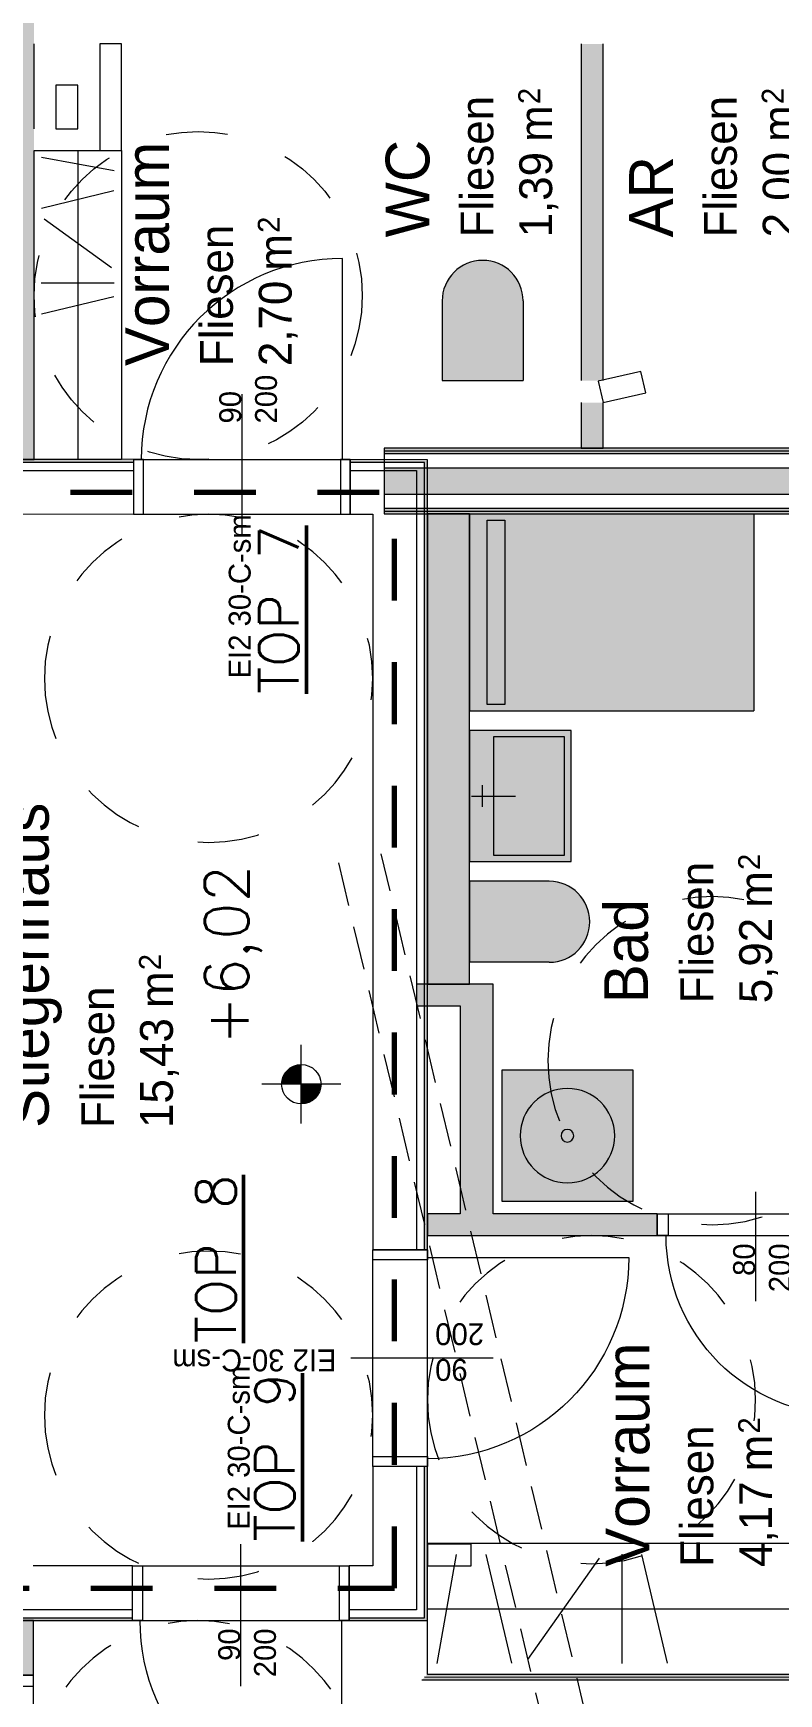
# Model space of a CAD drawing. Header units: metres. Extents: x -223175 to -223082, y -66 to 73.
# Drawn here: x -223163.38 to -223159.97, y 31.83 to 39.42 of the extents above; entities that cross this region are included whole.
import ezdxf
from ezdxf.enums import TextEntityAlignment as Align

# ---------------------------------------------------------------- set-up
doc = ezdxf.new("R2010")
doc.units = ezdxf.units.M
doc.header["$MEASUREMENT"] = 0
doc.linetypes.add('HIDDEN', pattern=[0.3, 0.2, -0.1])
doc.linetypes.add('Strichlinie', pattern=[0.564444, 0.282222, -0.282222])
for name, color, linetype in [('cs-aussenanlagen.cs', 7, 'Continuous'), ('cs-b1600.cs', 7, 'Continuous'), ('cs-brandschutz.cs', 7, 'Continuous'), ('cs-einrichtung allg.cs', 7, 'Continuous'), ('cs-einrichtung san.cs', 7, 'Continuous'), ('cs-hoehenkoten.cs', 7, 'Continuous'), ('cs-raumstempel.cs', 7, 'Continuous'), ('cs-top nr.cs', 7, 'Continuous'), ('cs-wand ntr.cs', 7, 'Continuous'), ('cs-wand tr.cs', 7, 'Continuous')]:
    doc.layers.add(name, color=color, linetype=linetype)

# ---------------------------------------------------------------- blocks, each defined once
blk = doc.blocks.new('AR_21_78', base_point=(-14431.0248, 223160.3198))
at = {"layer": 'cs-raumstempel.cs', "color": 7, "lineweight": 13}
for tag, height, p in [('ROOM_NAME', 0.2, (-14431.3667, 223160.6531)), ('stFloorCovering', 0.15, (-14431.3667, 223160.3111)), ('ROOM_AREA', 0.15, (-14431.3667, 223160.0425)), ('DUMMY_875', 0.15, (-14430.9857, 223160.0425)), ('DUMMY_876', 0.1, (-14430.7575, 223160.0471))]:
    blk.add_attdef(tag, text='', height=height, dxfattribs=at).set_placement(p, align=Align.TOP_LEFT)
blk = doc.blocks.new('WC_21_79', base_point=(-14431.0248, 223161.4323))
at = {"layer": 'cs-raumstempel.cs', "color": 7, "lineweight": 13}
for tag, height, p in [('ROOM_NAME', 0.2, (-14431.3667, 223161.7657)), ('stFloorCovering', 0.15, (-14431.3667, 223161.4236)), ('ROOM_AREA', 0.15, (-14431.3667, 223161.155)), ('DUMMY_875', 0.15, (-14430.9857, 223161.155)), ('DUMMY_876', 0.1, (-14430.7575, 223161.1596))]:
    blk.add_attdef(tag, text='', height=height, dxfattribs=at).set_placement(p, align=Align.TOP_LEFT)
blk = doc.blocks.new('Vorraum_21_80', base_point=(-14431.4327, 223162.6225))
at = {"layer": 'cs-raumstempel.cs', "color": 7, "lineweight": 13}
for tag, height, p in [('ROOM_NAME', 0.2, (-14431.9554, 223162.9559)), ('stFloorCovering', 0.15, (-14431.9554, 223162.6138)), ('ROOM_AREA', 0.15, (-14431.9554, 223162.3453)), ('DUMMY_875', 0.15, (-14431.5745, 223162.3453)), ('DUMMY_876', 0.1, (-14431.3463, 223162.3498))]:
    blk.add_attdef(tag, text='', height=height, dxfattribs=at).set_placement(p, align=Align.TOP_LEFT)
blk = doc.blocks.new('Stiegenhaus_21_107', base_point=(-14434.6891, 223163.1654))
at = {"layer": 'cs-raumstempel.cs', "color": 7, "lineweight": 13}
for tag, height, p in [('ROOM_NAME', 0.2, (-14435.4389, 223163.5053)), ('stFloorCovering', 0.15, (-14435.4389, 223163.1567)), ('ROOM_AREA', 0.15, (-14435.4389, 223162.8881)), ('DUMMY_875', 0.15, (-14434.9461, 223162.8881)), ('DUMMY_876', 0.1, (-14434.7178, 223162.8927))]:
    blk.add_attdef(tag, text='', height=height, dxfattribs=at).set_placement(p, align=Align.TOP_LEFT)
blk = doc.blocks.new('Bad_21_166', base_point=(-14434.5268, 223160.4273))
at = {"layer": 'cs-raumstempel.cs', "color": 7, "lineweight": 13}
for tag, height, p in [('ROOM_NAME', 0.2, (-14434.8687, 223160.7672)), ('stFloorCovering', 0.15, (-14434.8687, 223160.4186)), ('ROOM_AREA', 0.15, (-14434.8687, 223160.1501)), ('DUMMY_875', 0.15, (-14434.4877, 223160.1501)), ('DUMMY_876', 0.1, (-14434.2595, 223160.1546))]:
    blk.add_attdef(tag, text='', height=height, dxfattribs=at).set_placement(p, align=Align.TOP_LEFT)
blk = doc.blocks.new('Vorraum_21_167', base_point=(-14436.923, 223160.4273))
at = {"layer": 'cs-raumstempel.cs', "color": 7, "lineweight": 13}
for tag, height, p in [('ROOM_NAME', 0.2, (-14437.4458, 223160.7607)), ('stFloorCovering', 0.15, (-14437.4458, 223160.4186)), ('ROOM_AREA', 0.15, (-14437.4458, 223160.1501)), ('DUMMY_875', 0.15, (-14437.0648, 223160.1501)), ('DUMMY_876', 0.1, (-14436.8366, 223160.1546))]:
    blk.add_attdef(tag, text='', height=height, dxfattribs=at).set_placement(p, align=Align.TOP_LEFT)
blk = doc.blocks.new('sn-aa_wasching machine')
at = {"layer": 'cs-einrichtung san.cs', "linetype": 'Continuous', "lineweight": 0, "true_color": 0xffffff}
blk.add_hatch(color=7, dxfattribs=at).paths.add_polyline_path([(0, 0), (0.6, 0), (0.6, 0.6), (0, 0.6)])
at = {"layer": 'cs-einrichtung san.cs', "color": 251, "linetype": 'Continuous', "lineweight": 0, "true_color": 0x494949}
for p, q in [((0, 0.6), (0.6, 0.6)), ((0, 0), (0, 0.6)), ((0.6, 0.6), (0.6, 0)), ((0.6, 0), (0, 0))]:
    blk.add_line(p, q, dxfattribs=at)
for radius in [0.2158, 0.029]:
    blk.add_circle((0.3, 0.3), radius, dxfattribs=at)
blk = doc.blocks.new('Wand_334', base_point=(-14430.3821, 223160.8725))
at = {"layer": 'cs-wand ntr.cs', "linetype": 'Continuous', "lineweight": 0, "true_color": 0xfee4b1}
for points in [[(-14432.122, 223160.7725), (-14432.122, 223160.8725), (-14432.3313, 223160.8725), (-14432.3313, 223160.7725)], [(-14430.4821, 223160.7725), (-14430.4821, 223160.8725), (-14432.022, 223160.8725), (-14432.022, 223160.7725)]]:
    blk.add_hatch(color=41, dxfattribs=at).paths.add_polyline_path(points)
at = {"layer": 'cs-wand ntr.cs', "color": 7, "linetype": 'Continuous', "lineweight": 13, "flags": 128}
for points in [[(-14432.122, 223160.8725), (-14432.3313, 223160.8725)], [(-14432.3313, 223160.8725), (-14432.3313, 223160.7725)], [(-14430.4821, 223160.8725), (-14432.022, 223160.8725)], [(-14432.3313, 223160.7725), (-14432.122, 223160.7725)], [(-14432.022, 223160.7725), (-14430.4821, 223160.7725)]]:
    blk.add_lwpolyline(points, dxfattribs=at)
blk = doc.blocks.new('Wand_344', base_point=(-14418.3167, 223159.416))
at = {"layer": 'cs-aussenanlagen.cs', "color": 1, "linetype": 'Continuous', "lineweight": 0, "flags": 128}
for points in [[(-14418.3167, 223159.416), (-14418.3167, 223159.216)], [(-14418.2167, 223159.416), (-14418.3167, 223159.416)], [(-14418.2167, 223159.216), (-14418.2167, 223159.416)], [(-14418.3167, 223159.216), (-14418.2167, 223159.216)]]:
    blk.add_lwpolyline(points, dxfattribs=at)
blk = doc.blocks.new('Wand_345', base_point=(-14432.6313, 223161.7725))
at = {"layer": 'cs-wand tr.cs', "linetype": 'Continuous', "lineweight": 0, "true_color": 0xe3e3e3}
for points in [[(-14432.6313, 223161.7725), (-14432.6313, 223159.3971), (-14432.6183, 223159.4101), (-14432.6183, 223161.7725)], [(-14432.6183, 223161.7725), (-14432.6183, 223159.4101), (-14432.6053, 223159.4231), (-14432.6053, 223161.7725)], [(-14432.3443, 223159.6841), (-14432.3443, 223161.7725), (-14432.3573, 223161.7725), (-14432.3573, 223159.6711)], [(-14432.3313, 223159.6971), (-14432.3313, 223161.7725), (-14432.3443, 223161.7725), (-14432.3443, 223159.6841)]]:
    blk.add_hatch(color=254, dxfattribs=at).paths.add_polyline_path(points)
at = {"layer": 'cs-wand tr.cs', "linetype": 'Continuous', "lineweight": 0, "true_color": 0xdbd4bc}
blk.add_hatch(color=254, dxfattribs=at).paths.add_polyline_path([(-14432.5413, 223161.7725), (-14432.5413, 223159.4871), (-14432.4213, 223159.6071), (-14432.4213, 223161.7725)])
at = {"layer": 'cs-wand tr.cs', "color": 7, "linetype": 'Continuous', "lineweight": 0}
for p, q in [((-14432.6183, 223161.7725), (-14432.6183, 223159.4101)), ((-14432.6053, 223161.7725), (-14432.6053, 223159.4231)), ((-14432.3573, 223159.6711), (-14432.3573, 223161.7725)), ((-14432.3443, 223159.6841), (-14432.3443, 223161.7725))]:
    blk.add_line(p, q, dxfattribs=at)
at = {"layer": 'cs-wand tr.cs', "color": 7, "linetype": 'Continuous', "lineweight": 13}
for p, q in [((-14432.5413, 223161.7725), (-14432.5413, 223159.4871)), ((-14432.4213, 223161.7725), (-14432.4213, 223159.6071))]:
    blk.add_line(p, q, dxfattribs=at)
at = {"layer": 'cs-wand tr.cs', "color": 7, "linetype": 'Continuous', "lineweight": 0, "flags": 128}
for points in [[(-14432.6313, 223161.7725), (-14432.6313, 223159.3971)], [(-14432.6183, 223161.7725), (-14432.6313, 223161.7725)], [(-14432.6053, 223161.7725), (-14432.6183, 223161.7725)], [(-14432.5413, 223161.7725), (-14432.6053, 223161.7725)], [(-14432.3573, 223161.7725), (-14432.4213, 223161.7725)], [(-14432.3443, 223161.7725), (-14432.3573, 223161.7725)], [(-14432.3313, 223161.7725), (-14432.3443, 223161.7725)], [(-14432.3313, 223159.6971), (-14432.3313, 223161.7725)]]:
    blk.add_lwpolyline(points, dxfattribs=at)
at = {"layer": 'cs-wand tr.cs', "color": 7, "linetype": 'Continuous', "lineweight": 13, "flags": 128}
blk.add_lwpolyline([(-14432.4213, 223161.7725), (-14432.5413, 223161.7725)], dxfattribs=at)
blk = doc.blocks.new('Blockfutter 21_9')
at = {"layer": 'cs-wand ntr.cs', "color": 7, "linetype": 'Continuous', "lineweight": 13}
for p, q in [((0.41, 0), (0.41, 0.82)), ((-0.45, 0), (0.45, 0)), ((-0.4, 0), (-0.45, 0)), ((-0.45, 0), (-0.45, -0.1)), ((-0.45, 0), (-0.45, -0.1)), ((-0.45, 0), (-0.45, -0.1)), ((-0.4, -0.1), (-0.4, 0)), ((0.45, 0), (0.4, 0)), ((0.4, 0), (0.4, -0.1)), ((0.45, -0.1), (0.45, 0)), ((0.45, 0), (0.45, -0.1)), ((0.45, 0), (0.45, -0.1)), ((-0.45, -0.1), (0.45, -0.1)), ((-0.45, -0.1), (-0.4, -0.1)), ((0.4, -0.1), (0.45, -0.1))]:
    blk.add_line(p, q, dxfattribs=at)
blk.add_arc((0.41, 0), 0.82, 90, 180, dxfattribs=at)
blk = doc.blocks.new('T Marker 21_2')
at = {"layer": 'cs-wand ntr.cs', "color": 7, "linetype": 'Continuous', "lineweight": 0}
blk.add_line((0, -0.4), (0, 0.1), dxfattribs=at)
at = {"layer": 'cs-wand ntr.cs', "color": 7, "lineweight": 13}
for tag, p in [('DUMMY_272', (0.0264, -0.2842)), ('DUMMY_273', (0.19, -0.3588))]:
    blk.add_attdef(tag, text='', height=0.1, rotation=90, dxfattribs=at).set_placement(p, align=Align.BOTTOM_LEFT)
blk = doc.blocks.new('Wand_374', base_point=(-14437.6918, 223163.475))
at = {"layer": 'cs-wand ntr.cs', "linetype": 'Continuous', "lineweight": 0, "true_color": 0xfee4b1}
for points in [[(-14438.8418, 223163.475), (-14438.9941, 223163.475), (-14438.9941, 223163.375), (-14438.8418, 223163.375)], [(-14437.9418, 223163.375), (-14437.6918, 223163.375), (-14437.6918, 223163.475), (-14437.9418, 223163.475)]]:
    blk.add_hatch(color=41, dxfattribs=at).paths.add_polyline_path(points)
at = {"layer": 'cs-wand ntr.cs', "color": 7, "linetype": 'Continuous', "lineweight": 13}
for p, q in [((-14438.8418, 223163.475), (-14438.8418, 223163.375)), ((-14437.9418, 223163.475), (-14437.9418, 223163.375))]:
    blk.add_line(p, q, dxfattribs=at)
at = {"layer": 'cs-wand ntr.cs', "color": 7, "linetype": 'Continuous', "lineweight": 13, "flags": 128}
for points in [[(-14438.8418, 223163.475), (-14438.9941, 223163.475)], [(-14438.9941, 223163.475), (-14438.9941, 223163.375)], [(-14437.6918, 223163.475), (-14437.9418, 223163.475)], [(-14437.6918, 223163.375), (-14437.6918, 223163.475)], [(-14438.9941, 223163.375), (-14438.8418, 223163.375)], [(-14437.9418, 223163.375), (-14437.6918, 223163.375)]]:
    blk.add_lwpolyline(points, dxfattribs=at)
at = {"layer": 'cs-wand ntr.cs', "color": 7, "linetype": 'Continuous', "lineweight": 13}
blk.add_blockref('Blockfutter 21_9', (-14438.3918, 223163.475), dxfattribs=at)
ref = blk.add_blockref('T Marker 21_2', (-14438.3918, 223163.375), dxfattribs=dict(at, rotation=180))
ref.add_attrib('DUMMY_272', '80', dxfattribs={"color": 7, "lineweight": 13, "height": 0.1, "rotation": 90}).set_placement((-14438.3655, 223163.6401), align=Align.BOTTOM_LEFT)
ref.add_attrib('DUMMY_273', '200', dxfattribs={"color": 7, "lineweight": 13, "height": 0.1, "rotation": 90}).set_placement((-14438.2018, 223163.6401), align=Align.BOTTOM_LEFT)
blk = doc.blocks.new('Wand_457', base_point=(-14438.2013, 223173.6314))
at = {"layer": 'cs-aussenanlagen.cs', "color": 1, "linetype": 'HIDDEN', "lineweight": 0, "flags": 128}
for points in [[(-14433.9871, 223174.8381), (-14438.4013, 223173.7895)], [(-14438.2013, 223173.6314), (-14433.9454, 223174.6424)]]:
    blk.add_lwpolyline(points, dxfattribs=at)
blk = doc.blocks.new('Wand_463', base_point=(-14436.785, 223174.1682))
at = {"layer": 'cs-aussenanlagen.cs', "color": 1, "linetype": 'Continuous', "lineweight": 0, "flags": 128}
for points in [[(-14436.6875, 223174.1903), (-14436.785, 223174.1682)], [(-14436.785, 223174.1682), (-14436.7407, 223173.9731)], [(-14436.6432, 223173.9953), (-14436.6875, 223174.1903)], [(-14436.7407, 223173.9731), (-14436.6432, 223173.9953)]]:
    blk.add_lwpolyline(points, dxfattribs=at)
blk = doc.blocks.new('Wand_465', base_point=(-14438.4003, 223173.5314))
at = {"layer": 'cs-aussenanlagen.cs', "color": 1, "linetype": 'Continuous', "lineweight": 0, "flags": 128}
for points in [[(-14438.2003, 223173.6314), (-14438.4003, 223173.6314)], [(-14438.4003, 223173.6314), (-14438.4003, 223173.5314)], [(-14438.2003, 223173.5314), (-14438.2003, 223173.6314)], [(-14438.4003, 223173.5314), (-14438.2003, 223173.5314)]]:
    blk.add_lwpolyline(points, dxfattribs=at)
blk = doc.blocks.new('Blockfutter 21_11')
at = {"layer": 'cs-wand ntr.cs', "color": 7, "linetype": 'Continuous', "lineweight": 13}
for p, q in [((0.41, 0), (0.41, 0.82)), ((-0.45, 0), (0.45, 0)), ((-0.4, 0), (-0.45, 0)), ((-0.45, 0), (-0.45, -0.1)), ((-0.45, -0.1), (-0.45, 0)), ((-0.45, -0.1), (-0.45, 0)), ((-0.4, -0.1), (-0.4, 0)), ((0.45, 0), (0.4, 0)), ((0.4, 0), (0.4, -0.1)), ((0.45, -0.1), (0.45, 0)), ((0.45, -0.1), (0.45, 0)), ((0.45, -0.1), (0.45, 0)), ((-0.45, -0.1), (0.45, -0.1)), ((-0.45, -0.1), (-0.4, -0.1)), ((0.4, -0.1), (0.45, -0.1))]:
    blk.add_line(p, q, dxfattribs=at)
blk.add_arc((0.41, 0), 0.82, 90, 180, dxfattribs=at)
blk = doc.blocks.new('Wand_482', base_point=(-14435.8313, 223161.5743))
at = {"layer": 'cs-wand ntr.cs', "linetype": 'Continuous', "lineweight": 0, "true_color": 0xfee4b1}
for points in [[(-14435.9313, 223161.5743), (-14435.9313, 223160.5243), (-14435.8313, 223160.5243), (-14435.8313, 223161.5743)], [(-14435.9313, 223159.4978), (-14435.8313, 223159.4978), (-14435.8313, 223159.6243), (-14435.9313, 223159.6243)]]:
    blk.add_hatch(color=41, dxfattribs=at).paths.add_polyline_path(points)
at = {"layer": 'cs-wand ntr.cs', "color": 7, "linetype": 'Continuous', "lineweight": 13}
for p, q in [((-14435.8313, 223160.5243), (-14435.9313, 223160.5243)), ((-14435.8313, 223159.6243), (-14435.9313, 223159.6243))]:
    blk.add_line(p, q, dxfattribs=at)
at = {"layer": 'cs-wand ntr.cs', "color": 7, "linetype": 'Continuous', "lineweight": 13, "flags": 128}
for points in [[(-14435.9313, 223161.5743), (-14435.9313, 223160.5243)], [(-14435.8313, 223161.5743), (-14435.9313, 223161.5743)], [(-14435.8313, 223161.425), (-14435.8313, 223161.5743)], [(-14435.8313, 223160.5243), (-14435.8313, 223161.275)], [(-14435.9313, 223159.6243), (-14435.9313, 223159.4978)], [(-14435.8313, 223159.4978), (-14435.8313, 223159.6243)]]:
    blk.add_lwpolyline(points, dxfattribs=at)
at = {"layer": 'cs-wand ntr.cs', "color": 7, "linetype": 'Continuous', "lineweight": 13, "xscale": -1, "rotation": 90}
blk.add_blockref('Blockfutter 21_11', (-14435.9313, 223160.0743), dxfattribs=at)
at = {"layer": 'cs-wand ntr.cs', "color": 7, "linetype": 'Continuous', "lineweight": 13, "rotation": 270}
blk.add_blockref('T Marker 21_2', (-14435.8313, 223160.0743), dxfattribs=at).add_auto_attribs({'DUMMY_272': '80', 'DUMMY_273': '200'})
blk = doc.blocks.new('Wand_486', base_point=(-14434.8813, 223161.425))
at = {"layer": 'cs-wand ntr.cs', "linetype": 'Continuous', "lineweight": 0, "true_color": 0xfee4b1}
blk.add_hatch(color=41, dxfattribs=at).paths.add_polyline_path([(-14434.8813, 223161.425), (-14435.8313, 223161.425), (-14435.8313, 223161.275), (-14434.7813, 223161.275)])
at = {"layer": 'cs-wand ntr.cs', "color": 7, "linetype": 'Continuous', "lineweight": 13, "flags": 128}
for points in [[(-14434.8813, 223161.425), (-14435.8313, 223161.425)], [(-14435.8313, 223161.275), (-14434.7813, 223161.275)]]:
    blk.add_lwpolyline(points, dxfattribs=at)
blk = doc.blocks.new('Wand_526', base_point=(-14429.1844, 223163.4725))
at = {"layer": 'cs-wand ntr.cs', "linetype": 'Continuous', "lineweight": 0, "true_color": 0xfee4b1}
blk.add_hatch(color=41, dxfattribs=at).paths.add_polyline_path([(-14429.1844, 223163.4725), (-14432.3827, 223163.4725), (-14432.3827, 223163.3725), (-14429.0844, 223163.3725)])
at = {"layer": 'cs-wand ntr.cs', "color": 7, "linetype": 'Continuous', "lineweight": 13, "flags": 128}
for points in [[(-14429.1844, 223163.4725), (-14432.3827, 223163.4725)], [(-14432.3827, 223163.4725), (-14432.3827, 223163.3725)], [(-14432.3827, 223163.3725), (-14430.9702, 223163.3725)], [(-14430.8702, 223163.3725), (-14430.4821, 223163.3725)], [(-14430.3821, 223163.3725), (-14429.0844, 223163.3725)]]:
    blk.add_lwpolyline(points, dxfattribs=at)
blk = doc.blocks.new('sn-aa_wardrobe_120-60_5')
at = {"layer": 'cs-einrichtung allg.cs', "color": 251, "linetype": 'Continuous', "lineweight": 0, "true_color": 0x494949}
for p, q in [((1.4125, 0.4), (0, 0.4)), ((0, 0.4), (0, 0)), ((1.4125, 0), (1.4125, 0.4)), ((0.0303, 0.3658), (0.0904, 0.0342)), ((0.2623, 0.3651), (0.1823, 0.0349)), ((0.3117, 0.3542), (0.5351, 0.0458)), ((0.6051, 0.3667), (0.6051, 0.0333)), ((0.7462, 0.3651), (0.6663, 0.0349)), ((0, 0.2), (1.4125, 0.2)), ((0, 0), (1.4125, 0))]:
    blk.add_line(p, q, dxfattribs=at)
blk = doc.blocks.new('sn-aa_cupboard_60_60_45')
at = {"layer": 'cs-einrichtung allg.cs', "color": 251, "linetype": 'Continuous', "lineweight": 0, "true_color": 0x494949}
for p, q in [((0.1, 0.4881), (0, 0.4881)), ((0, 0.4881), (0, 0)), ((0.1, 0), (0.1, 0.4881)), ((0, 0), (0.1, 0))]:
    blk.add_line(p, q, dxfattribs=at)
blk = doc.blocks.new('sn-aa_wardrobe_120-60_10')
at = {"layer": 'cs-einrichtung allg.cs', "color": 251, "linetype": 'Continuous', "lineweight": 0, "true_color": 0x494949}
for p, q in [((2.0772, 0.601), (0, 0.601)), ((0, 0.601), (0, 0)), ((0.0446, 0.5496), (0.1329, 0.0514)), ((0.3857, 0.5486), (0.2681, 0.0524)), ((0.4583, 0.5322), (0.7869, 0.0688)), ((0.8898, 0.5509), (0.8898, 0.0501)), ((1.0974, 0.5486), (0.9798, 0.0524)), ((2.0772, 0), (2.0772, 0.601)), ((0, 0.3005), (2.0772, 0.3005)), ((0, 0), (2.0772, 0))]:
    blk.add_line(p, q, dxfattribs=at)
blk = doc.blocks.new('Höhenbemaßung_26', base_point=(-14435.2392, 223162.151))
at = {"layer": 'cs-hoehenkoten.cs', "linetype": 'Continuous', "lineweight": 0}
for points in [[(-14435.2392, 223162.151), (-14435.1492, 223162.151), (-14435.156, 223162.1854), (-14435.1756, 223162.2146), (-14435.2048, 223162.2341), (-14435.2392, 223162.241)], [(-14435.2392, 223162.151), (-14435.3292, 223162.151), (-14435.3223, 223162.1165), (-14435.3028, 223162.0873), (-14435.2736, 223162.0678), (-14435.2392, 223162.061)]]:
    blk.add_hatch(color=7, dxfattribs=at).paths.add_polyline_path(points)
at = {"layer": 'cs-hoehenkoten.cs', "color": 7, "linetype": 'Continuous', "lineweight": 0}
for p, q in [((-14435.2392, 223161.971), (-14435.2392, 223162.331)), ((-14435.4192, 223162.151), (-14435.0592, 223162.151))]:
    blk.add_line(p, q, dxfattribs=at)
blk.add_circle((-14435.2392, 223162.151), 0.09, dxfattribs=at)
at = {"layer": 'cs-hoehenkoten.cs', "color": 7, "lineweight": 0, "insert": (-14435.0592, 223162.331), "char_height": 0.2, "attachment_point": 7}
blk.add_mtext('\\A1;{\\pql;\\Ftxt.shx;+6,02}', dxfattribs=at)
blk = doc.blocks.new('Blockfutter 21_21')
at = {"layer": 'cs-wand tr.cs', "color": 7, "linetype": 'Continuous', "lineweight": 0}
for p, q in [((0.46, 0), (0.46, 0.92)), ((-0.495, 0), (0.495, 0)), ((-0.45, 0), (-0.495, 0)), ((-0.495, 0), (-0.495, -0.25)), ((-0.495, 0), (-0.495, -0.013)), ((-0.495, 0), (-0.495, -0.013)), ((-0.45, -0.25), (-0.45, 0)), ((0.495, 0), (0.45, 0)), ((0.45, 0), (0.45, -0.25)), ((0.495, -0.25), (0.495, 0)), ((0.495, 0), (0.495, -0.013)), ((0.495, 0), (0.495, -0.013)), ((-0.495, -0.013), (-0.495, -0.05)), ((-0.495, -0.013), (-0.495, -0.05)), ((-0.495, -0.05), (-0.495, -0.25)), ((-0.495, -0.05), (-0.495, -0.25)), ((0.495, -0.013), (0.495, -0.05)), ((0.495, -0.013), (0.495, -0.05)), ((0.495, -0.05), (0.495, -0.25)), ((0.495, -0.05), (0.495, -0.25)), ((-0.495, -0.25), (0.495, -0.25)), ((-0.495, -0.25), (-0.45, -0.25)), ((0.45, -0.25), (0.495, -0.25))]:
    blk.add_line(p, q, dxfattribs=at)
blk.add_arc((0.46, 0), 0.92, 90, 180, dxfattribs=at)
blk = doc.blocks.new('T Marker 21_22')
at = {"layer": 'cs-wand tr.cs', "color": 7, "linetype": 'Continuous', "lineweight": 0}
blk.add_line((0, -0.55), (0, 0.1), dxfattribs=at)
at = {"layer": 'cs-wand tr.cs', "color": 7, "lineweight": 13}
for tag, p in [('DUMMY_272', (0.07, 0.1651)), ('DUMMY_273', (0.0264, -0.4342)), ('DUMMY_274', (0.19, -0.5088))]:
    blk.add_attdef(tag, text='', height=0.1, rotation=90, dxfattribs=at).set_placement(p, align=Align.BOTTOM_LEFT)
blk = doc.blocks.new('Wand_584', base_point=(-14437.4418, 223161.825))
at = {"layer": 'cs-wand tr.cs', "linetype": 'Continuous', "lineweight": 0, "true_color": 0xe3e3e3}
for points in [[(-14437.6788, 223161.588), (-14437.6918, 223161.575), (-14436.9868, 223161.575), (-14436.9868, 223161.588)], [(-14435.9968, 223161.588), (-14435.9968, 223161.575), (-14432.3833, 223161.575), (-14432.3963, 223161.588)]]:
    blk.add_hatch(color=254, dxfattribs=at).paths.add_polyline_path(points)
at = {"layer": 'cs-wand tr.cs', "color": 7, "linetype": 'Continuous', "lineweight": 13}
for p, q in [((-14436.9868, 223161.625), (-14436.9868, 223161.825)), ((-14435.9968, 223161.625), (-14435.9968, 223161.825)), ((-14436.9868, 223161.625), (-14437.6418, 223161.625)), ((-14432.4333, 223161.625), (-14435.9968, 223161.625))]:
    blk.add_line(p, q, dxfattribs=at)
at = {"layer": 'cs-wand tr.cs', "color": 7, "linetype": 'Continuous', "lineweight": 0}
for p, q in [((-14437.6788, 223161.588), (-14436.9868, 223161.588)), ((-14436.9868, 223161.588), (-14436.9868, 223161.625)), ((-14436.9868, 223161.575), (-14436.9868, 223161.588)), ((-14435.9968, 223161.588), (-14435.9968, 223161.625)), ((-14435.9968, 223161.588), (-14432.3963, 223161.588)), ((-14435.9968, 223161.575), (-14435.9968, 223161.588))]:
    blk.add_line(p, q, dxfattribs=at)
at = {"layer": 'cs-wand tr.cs', "color": 7, "linetype": 'Continuous', "lineweight": 0, "flags": 128}
for points in [[(-14436.9868, 223161.825), (-14437.4418, 223161.825)], [(-14432.6332, 223161.825), (-14435.9968, 223161.825)], [(-14437.6918, 223161.575), (-14436.9868, 223161.575)], [(-14435.9968, 223161.575), (-14432.3833, 223161.575)]]:
    blk.add_lwpolyline(points, dxfattribs=at)
at = {"layer": 'cs-wand tr.cs', "color": 7, "linetype": 'Continuous', "lineweight": 0}
blk.add_blockref('T Marker 21_22', (-14436.4918, 223161.825), dxfattribs=at).add_auto_attribs({'DUMMY_272': 'EI2 30-C-sm', 'DUMMY_273': '90', 'DUMMY_274': '200'})
at = {"layer": 'cs-wand tr.cs', "color": 7, "linetype": 'Continuous', "lineweight": 0, "xscale": -1, "rotation": 180}
blk.add_blockref('Blockfutter 21_21', (-14436.4918, 223161.575), dxfattribs=at)
blk = doc.blocks.new('T Marker 21_23')
at = {"layer": 'cs-wand tr.cs', "color": 7, "linetype": 'Continuous', "lineweight": 0}
blk.add_line((0, 0.3), (0, -0.35), dxfattribs=at)
at = {"layer": 'cs-wand tr.cs', "color": 7, "lineweight": 13}
for tag, p in [('DUMMY_273', (0.0264, 0.1651)), ('DUMMY_274', (0.19, 0.1651)), ('DUMMY_272', (0.07, -1.0006))]:
    blk.add_attdef(tag, text='', height=0.1, rotation=90, dxfattribs=at).set_placement(p, align=Align.BOTTOM_LEFT)
blk = doc.blocks.new('Wand_778', base_point=(-14432.6314, 223167.2471))
at = {"layer": 'cs-wand tr.cs', "linetype": 'Continuous', "lineweight": 0, "true_color": 0xe3e3e3}
for points in [[(-14432.3944, 223167.247), (-14432.3959, 223162.9175), (-14432.3829, 223162.9175), (-14432.3814, 223167.247)], [(-14432.3962, 223161.9275), (-14432.3963, 223161.588), (-14432.3833, 223161.575), (-14432.3832, 223161.9275)]]:
    blk.add_hatch(color=254, dxfattribs=at).paths.add_polyline_path(points)
at = {"layer": 'cs-wand tr.cs', "color": 7, "linetype": 'Continuous', "lineweight": 13}
for p, q in [((-14432.4314, 223167.247), (-14432.4329, 223162.9175)), ((-14432.4329, 223162.9175), (-14432.6329, 223162.9176)), ((-14432.4332, 223161.9275), (-14432.6332, 223161.9276)), ((-14432.4332, 223161.9275), (-14432.4333, 223161.625))]:
    blk.add_line(p, q, dxfattribs=at)
at = {"layer": 'cs-wand tr.cs', "color": 7, "linetype": 'Continuous', "lineweight": 0}
for p, q in [((-14432.3959, 223162.9175), (-14432.3944, 223167.247)), ((-14432.3959, 223162.9175), (-14432.4329, 223162.9175)), ((-14432.3829, 223162.9175), (-14432.3959, 223162.9175)), ((-14432.3962, 223161.9275), (-14432.4332, 223161.9275)), ((-14432.3963, 223161.588), (-14432.3962, 223161.9275)), ((-14432.3832, 223161.9275), (-14432.3962, 223161.9275))]:
    blk.add_line(p, q, dxfattribs=at)
at = {"layer": 'cs-wand tr.cs', "color": 7, "linetype": 'Continuous', "lineweight": 0, "flags": 128}
for points in [[(-14432.6314, 223167.2471), (-14432.6329, 223162.9176)], [(-14432.3829, 223162.9175), (-14432.3814, 223167.247)], [(-14432.6332, 223161.9276), (-14432.6332, 223161.825)], [(-14432.3833, 223161.575), (-14432.3832, 223161.9275)]]:
    blk.add_lwpolyline(points, dxfattribs=at)
at = {"layer": 'cs-wand tr.cs', "color": 7, "linetype": 'Continuous', "lineweight": 0, "rotation": 269.9802817052675}
blk.add_blockref('Blockfutter 21_21', (-14432.383, 223162.4225), dxfattribs=at)
blk.add_blockref('T Marker 21_23', (-14432.383, 223162.4225), dxfattribs=at).add_auto_attribs({'DUMMY_272': 'EI2 30-C-sm', 'DUMMY_273': '90', 'DUMMY_274': '200'})
blk = doc.blocks.new('Wand_779', base_point=(-14437.4418, 223163.3771))
at = {"layer": 'cs-wand tr.cs', "linetype": 'Continuous', "lineweight": 0, "true_color": 0xe3e3e3}
for points in [[(-14437.6918, 223162.9221), (-14437.6788, 223162.9221), (-14437.6788, 223163.6141), (-14437.6918, 223163.6271)], [(-14437.6918, 223161.575), (-14437.6788, 223161.588), (-14437.6788, 223161.9321), (-14437.6918, 223161.9321)]]:
    blk.add_hatch(color=254, dxfattribs=at).paths.add_polyline_path(points)
at = {"layer": 'cs-wand tr.cs', "color": 7, "linetype": 'Continuous', "lineweight": 0}
for p, q in [((-14437.6788, 223163.6141), (-14437.6788, 223162.9221)), ((-14437.6918, 223162.9221), (-14437.6788, 223162.9221)), ((-14437.6788, 223162.9221), (-14437.6418, 223162.9221)), ((-14437.6918, 223161.9321), (-14437.6788, 223161.9321)), ((-14437.6788, 223161.9321), (-14437.6788, 223161.588)), ((-14437.6788, 223161.9321), (-14437.6418, 223161.9321))]:
    blk.add_line(p, q, dxfattribs=at)
at = {"layer": 'cs-wand tr.cs', "color": 7, "linetype": 'Continuous', "lineweight": 13}
for p, q in [((-14437.6418, 223162.9221), (-14437.6418, 223163.5771)), ((-14437.6418, 223162.9221), (-14437.4418, 223162.9221)), ((-14437.6418, 223161.625), (-14437.6418, 223161.9321)), ((-14437.6418, 223161.9321), (-14437.4418, 223161.9321))]:
    blk.add_line(p, q, dxfattribs=at)
at = {"layer": 'cs-wand tr.cs', "color": 7, "linetype": 'Continuous', "lineweight": 0, "flags": 128}
for points in [[(-14437.6918, 223163.6271), (-14437.6918, 223162.9221)], [(-14437.4418, 223162.9221), (-14437.4418, 223163.3771)], [(-14437.6918, 223161.9321), (-14437.6918, 223161.575)], [(-14437.4418, 223161.825), (-14437.4418, 223161.9321)]]:
    blk.add_lwpolyline(points, dxfattribs=at)
at = {"layer": 'cs-wand tr.cs', "color": 7, "linetype": 'Continuous', "lineweight": 0, "xscale": -1, "rotation": 90}
blk.add_blockref('Blockfutter 21_21', (-14437.6918, 223162.4271), dxfattribs=at)
at = {"layer": 'cs-wand tr.cs', "color": 7, "linetype": 'Continuous', "lineweight": 0, "rotation": 270}
blk.add_blockref('T Marker 21_22', (-14437.4418, 223162.4271), dxfattribs=at).add_auto_attribs({'DUMMY_272': 'EI2 30-C-sm', 'DUMMY_273': '90', 'DUMMY_274': '200'})
blk = doc.blocks.new('Wand_780', base_point=(-14437.9413, 223153.577))
at = {"layer": 'cs-wand tr.cs', "linetype": 'Continuous', "lineweight": 0, "true_color": 0xe3e3e3}
for points in [[(-14437.9543, 223153.577), (-14437.9504, 223161.588), (-14437.9634, 223161.601), (-14437.9673, 223153.577)], [(-14437.9413, 223153.577), (-14437.9375, 223161.575), (-14437.9504, 223161.588), (-14437.9543, 223153.577)]]:
    blk.add_hatch(color=254, dxfattribs=at).paths.add_polyline_path(points)
at = {"layer": 'cs-wand tr.cs', "color": 7, "linetype": 'Continuous', "lineweight": 0}
for p, q in [((-14437.9673, 223153.577), (-14437.9634, 223161.601)), ((-14437.9543, 223153.577), (-14437.9504, 223161.588))]:
    blk.add_line(p, q, dxfattribs=at)
at = {"layer": 'cs-wand tr.cs', "color": 7, "linetype": 'Continuous', "lineweight": 0, "flags": 128}
blk.add_lwpolyline([(-14437.9413, 223153.577), (-14437.9375, 223161.575)], dxfattribs=at)
blk = doc.blocks.new('Wand_842', base_point=(-14434.8813, 223161.425))
at = {"layer": 'cs-wand ntr.cs', "linetype": 'Continuous', "lineweight": 0, "true_color": 0xfee4b1}
blk.add_hatch(color=41, dxfattribs=at).paths.add_polyline_path([(-14434.7813, 223161.275), (-14434.7813, 223161.625), (-14434.8813, 223161.625), (-14434.8813, 223161.425)])
at = {"layer": 'cs-wand ntr.cs', "color": 7, "linetype": 'Continuous', "lineweight": 13, "flags": 128}
for points in [[(-14434.7813, 223161.625), (-14434.8813, 223161.625)], [(-14434.8813, 223161.625), (-14434.8813, 223161.425)], [(-14434.7813, 223161.275), (-14434.7813, 223161.625)]]:
    blk.add_lwpolyline(points, dxfattribs=at)
blk = doc.blocks.new('sn-aa_wc')
at = {"layer": 'cs-einrichtung san.cs', "linetype": 'Continuous', "lineweight": 0, "true_color": 0xffffff}
blk.add_hatch(color=7, dxfattribs=at).paths.add_polyline_path([(0, 0.55), (0, 0.185, 1), (0.37, 0.185), (0.37, 0.55)])
at = {"layer": 'cs-einrichtung san.cs', "color": 251, "linetype": 'Continuous', "lineweight": 0, "true_color": 0x494949}
for p, q in [((0.37, 0.55), (0, 0.55)), ((0, 0.185), (0, 0.55)), ((0.37, 0.185), (0.37, 0.55))]:
    blk.add_line(p, q, dxfattribs=at)
blk.add_arc((0.185, 0.185), 0.185, 180, 0, dxfattribs=at)
blk = doc.blocks.new('sn-aa_b1600_circle')
at = {"layer": 'cs-b1600.cs', "color": 252, "linetype": 'Strichlinie', "lineweight": 0, "true_color": 0x929292}
blk.add_circle((0.75, 0.75), 0.75, dxfattribs=at)
blk = doc.blocks.new('sn-aa_shell_100_20_33')
at = {"layer": 'cs-einrichtung san.cs', "linetype": 'Continuous', "lineweight": 0, "true_color": 0xffffff}
blk.add_hatch(color=7, dxfattribs=at).paths.add_polyline_path([(0, 0.192), (0, 0), (2.15, 0), (2.15, 0.192)])
at = {"layer": 'cs-einrichtung san.cs', "color": 251, "linetype": 'Continuous', "lineweight": 0, "true_color": 0x494949}
for p, q in [((2.15, 0.192), (0, 0.192)), ((0, 0.192), (0, 0)), ((2.15, 0), (2.15, 0.192)), ((0, 0), (2.15, 0))]:
    blk.add_line(p, q, dxfattribs=at)
blk = doc.blocks.new('sn-aa_shower_80-80_2')
at = {"layer": 'cs-einrichtung san.cs', "linetype": 'Continuous', "lineweight": 0, "true_color": 0xffffff}
blk.add_hatch(color=7, dxfattribs=at).paths.add_polyline_path([(0, 0), (0.9, 0), (0.9, 1.3), (0, 1.3)])
at = {"layer": 'cs-einrichtung san.cs', "color": 251, "linetype": 'Continuous', "lineweight": 0, "true_color": 0x494949}
for p, q in [((0, 1.3), (0.9, 1.3)), ((0, 1.3), (0, 0)), ((0.9, 1.3), (0.9, 0)), ((0.8719, 1.2188), (0.0281, 1.2188)), ((0.0281, 1.2188), (0.0281, 1.1375)), ((0.8719, 1.1375), (0.8719, 1.2188)), ((0.0281, 1.1375), (0.8719, 1.1375)), ((0, 0), (0.9, 0))]:
    blk.add_line(p, q, dxfattribs=at)
blk = doc.blocks.new('sn-aa_basin_60-47')
at = {"layer": 'cs-einrichtung san.cs', "linetype": 'Continuous', "lineweight": 0, "true_color": 0xffffff}
blk.add_hatch(color=7, dxfattribs=at).paths.add_polyline_path([(0, 0), (0.6, 0), (0.6, 0.465), (0, 0.465)])
at = {"layer": 'cs-einrichtung san.cs', "color": 251, "linetype": 'Continuous', "lineweight": 0, "true_color": 0x494949}
for p, q in [((0.6, 0.465), (0, 0.465)), ((0, 0.465), (0, 0)), ((0.6, 0), (0.6, 0.465)), ((0.25, 0.405), (0.35, 0.405)), ((0.3, 0.455), (0.3, 0.255)), ((0.57, 0.355), (0.03, 0.355)), ((0.03, 0.355), (0.03, 0.03)), ((0.57, 0.03), (0.57, 0.355)), ((0, 0), (0.6, 0)), ((0.03, 0.03), (0.57, 0.03))]:
    blk.add_line(p, q, dxfattribs=at)
blk = doc.blocks.new('sn-aa_wc_2')
at = {"layer": 'cs-einrichtung san.cs', "linetype": 'Continuous', "lineweight": 0, "true_color": 0xffffff}
blk.add_hatch(color=7, dxfattribs=at).paths.add_polyline_path([(0, 0.55), (0, 0.185, 1), (0.37, 0.185), (0.37, 0.55)])
at = {"layer": 'cs-einrichtung san.cs', "color": 7, "linetype": 'Continuous', "lineweight": 0}
for p, q in [((0.37, 0.55), (0, 0.55)), ((0, 0.185), (0, 0.55)), ((0.37, 0.185), (0.37, 0.55))]:
    blk.add_line(p, q, dxfattribs=at)
blk.add_arc((0.185, 0.185), 0.185, 180, 0, dxfattribs=at)

msp = doc.modelspace()

# ---------------------------------------------------------------- linework, layer by layer
at = {"layer": 'cs-brandschutz.cs', "color": 242, "linetype": 'Strichlinie', "lineweight": 70, "true_color": 0xcc0033, "flags": 128}
msp.add_lwpolyline([(-223161.725, 32.3083), (-223161.725, 37.3186), (-223167.3721, 37.3186), (-223167.3721, 34.0451), (-223170.6528, 34.0451), (-223170.6528, 32.1751), (-223166.8319, 32.1751), (-223166.8319, 32.7603), (-223163.5026, 32.7592), (-223163.5026, 32.3083)], close=True, dxfattribs=at)

# ---------------------------------------------------------------- block references
at = {"layer": 'cs-b1600.cs', "color": 251, "linetype": 'Continuous', "lineweight": 0, "true_color": 0x494949}
msp.add_blockref('sn-aa_b1600_circle', (-223163.3725, 37.4687), dxfattribs=at)
at = {"layer": 'cs-b1600.cs', "color": 251, "linetype": 'Continuous', "lineweight": 0, "true_color": 0x494949, "xscale": -1}
for p, rotation in [((-223163.325, 35.7182), 270), ((-223159.5243, 35.4701), 90), ((-223161.575, 32.4201), 270), ((-223163.325, 32.3497), 270), ((-223163.375, 30.6596), 270)]:
    msp.add_blockref('sn-aa_b1600_circle', p, dxfattribs=dict(at, rotation=rotation))
at = {"layer": 'cs-einrichtung allg.cs', "color": 251, "linetype": 'Continuous', "lineweight": 0, "true_color": 0x494949, "rotation": 180}
msp.add_blockref('sn-aa_cupboard_60_60_45', (-223162.9725, 39.3693), dxfattribs=at)
at = {"layer": 'cs-einrichtung allg.cs', "color": 251, "linetype": 'Continuous', "lineweight": 0, "true_color": 0x494949, "xscale": -1}
for name, p, rotation in [('sn-aa_wardrobe_120-60_5', (-223162.9725, 38.8812), 90), ('sn-aa_wardrobe_120-60_10', (-223161.575, 32.5139), 180)]:
    msp.add_blockref(name, p, dxfattribs=dict(at, rotation=rotation))
at = {"layer": 'cs-einrichtung san.cs', "color": 251, "linetype": 'Continuous', "lineweight": 0, "true_color": 0x494949}
for name, p, rotation in [('sn-aa_wc', (-223161.1375, 38.3794), 180), ('sn-aa_shell_100_20_33', (-223161.575, 37.2201), 270), ('sn-aa_basin_60-47', (-223160.9181, 35.6301), 90)]:
    msp.add_blockref(name, p, dxfattribs=dict(at, rotation=rotation))
at = {"layer": 'cs-einrichtung san.cs', "color": 251, "linetype": 'Continuous', "lineweight": 0, "true_color": 0x494949, "xscale": -1, "rotation": 90}
for name, p in [('sn-aa_shower_80-80_2', (-223160.0831, 37.2201)), ('sn-aa_wasching machine', (-223160.635, 34.6771))]:
    msp.add_blockref(name, p, dxfattribs=at)
at = {"layer": 'cs-einrichtung san.cs', "color": 7, "linetype": 'Continuous', "lineweight": 0, "rotation": 90}
msp.add_blockref('sn-aa_wc_2', (-223160.8331, 35.1701), dxfattribs=at)
at = {"layer": 'cs-hoehenkoten.cs', "color": 7, "lineweight": 0, "rotation": 90}
msp.add_blockref('Höhenbemaßung_26', (-223162.151, 34.6122), dxfattribs=at)
at = {"layer": 'cs-raumstempel.cs', "color": 7, "linetype": 'Continuous', "lineweight": 13, "rotation": 90}
for name, p, values in [('WC_21_79', (-223161.4323, 38.8266), {'ROOM_NAME': 'WC', 'ROOM_AREA': '1,39', 'stFloorCovering': 'Fliesen', 'DUMMY_875': ' m', 'DUMMY_876': '2'}), ('AR_21_78', (-223160.3198, 38.8266), {'ROOM_NAME': 'AR', 'ROOM_AREA': '2,00', 'stFloorCovering': 'Fliesen', 'DUMMY_875': ' m', 'DUMMY_876': '2'}), ('Vorraum_21_80', (-223162.6225, 38.4187), {'ROOM_NAME': 'Vorraum', 'ROOM_AREA': '2,70', 'stFloorCovering': 'Fliesen', 'DUMMY_875': ' m', 'DUMMY_876': '2'}), ('Stiegenhaus_21_107', (-223163.1654, 35.1623), {'ROOM_NAME': 'Stiegenhaus', 'ROOM_AREA': '15,43', 'stFloorCovering': 'Fliesen', 'DUMMY_875': ' m', 'DUMMY_876': '2'}), ('Bad_21_166', (-223160.4273, 35.3246), {'ROOM_NAME': 'Bad', 'ROOM_AREA': '5,92', 'stFloorCovering': 'Fliesen', 'DUMMY_875': ' m', 'DUMMY_876': '2'}), ('Vorraum_21_167', (-223160.4273, 32.9284), {'ROOM_NAME': 'Vorraum', 'ROOM_AREA': '4,17', 'stFloorCovering': 'Fliesen', 'DUMMY_875': ' m', 'DUMMY_876': '2'})]:
    msp.add_blockref(name, p, dxfattribs=at).add_auto_attribs(values)
at = {"layer": 'cs-wand ntr.cs', "color": 7, "lineweight": 13, "rotation": 90}
for name, p in [('Wand_526', (-223163.4725, 40.667)), ('Wand_334', (-223160.8725, 39.4693)), ('Wand_465', (-223163.1725, 38.9812)), ('Wand_463', (-223160.7725, 37.7294)), ('Wand_457', (-223160.775, 31.4103)), ('Wand_842', (-223161.425, 34.9701)), ('Wand_486', (-223161.425, 34.9701)), ('Wand_482', (-223161.5743, 34.0201)), ('Wand_374', (-223163.475, 32.1596))]:
    msp.add_blockref(name, p, dxfattribs=at)
at = {"layer": 'cs-wand tr.cs', "color": 131, "lineweight": 20, "true_color": 0x9efaff, "rotation": 90}
for name, p in [('Wand_778', (-223167.2471, 37.22)), ('Wand_345', (-223161.7725, 37.2201)), ('Wand_584', (-223161.825, 32.4096)), ('Wand_779', (-223163.3771, 32.4096)), ('Wand_344', (-223161.575, 32.4096)), ('Wand_780', (-223153.577, 31.9101))]:
    msp.add_blockref(name, p, dxfattribs=at)

# ---------------------------------------------------------------- texts
at = {"layer": 'cs-top nr.cs', "color": 7, "linetype": 'Continuous', "lineweight": 50, "char_height": 0.18, "attachment_point": 7, "rotation": 90}
for s, insert in [('\\A1;{\\pql;\\Ftxt.shx;\\L\\LTOP 7}', (-223162.1639, 36.3974)), ('\\A1;{\\pql;\\Ftxt.shx;\\L\\LTOP 8}', (-223162.451, 33.4289)), ('\\A1;{\\pql;\\Ftxt.shx;\\L\\LTOP 9}', (-223162.1824, 32.5217))]:
    msp.add_mtext(s, dxfattribs=dict(at, insert=insert))

doc.saveas('drawing.dxf')
